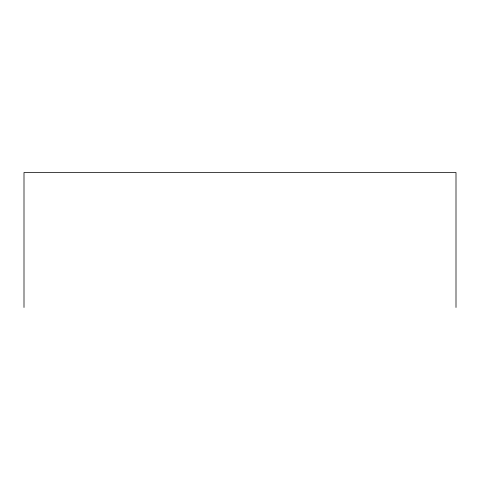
<?xml version="1.0" encoding="UTF-8"?>
<svg xmlns="http://www.w3.org/2000/svg" width="480" height="480" viewBox="0 0 480 480"><rect width="100%" height="100%" fill="white"/><g stroke="black" fill="none" stroke-linecap="round" stroke-linejoin="round"><path stroke-width="0.72" d="M456 307.482L456 172.518L24 172.518L24 307.482"/></g></svg>
